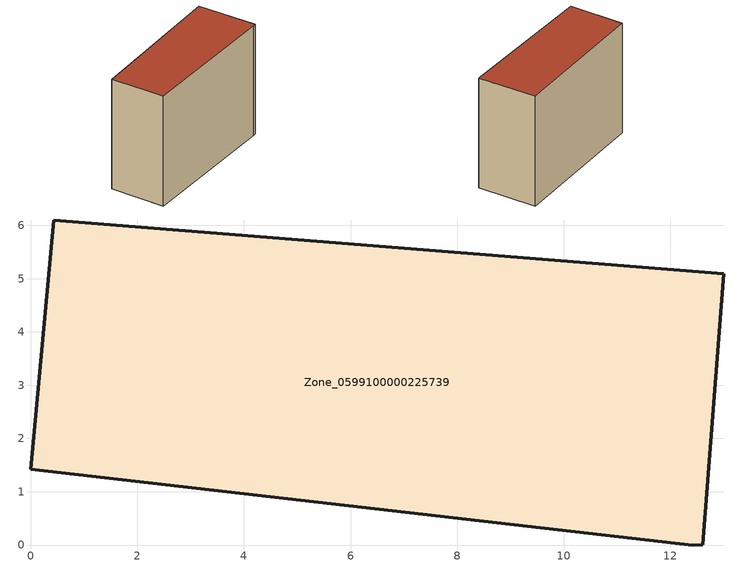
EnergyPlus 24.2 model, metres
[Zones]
Zone_0599100000225739
 floor ground (C_G): 12.61,0.01 12.42,0 0,1.42 0.43,6.1 13,5.09 z2.45
 wall outside (C_F): 12.42,0 12.61,0.01 13,5.09 0.43,6.1 0,1.42 12.42,0 z2.45:12.38
 roof outside (C_R): 13,5.09 0.43,6.1 0,1.42 12.42,0 12.61,0.01 z12.38
[BUILDING]
Pand.0599100000225739: North Axis=0; Terrain=City; Loads Convergence Tolerance Value=0.04; Temperature Convergence Tolerance Value=0.4; Solar Distribution=FullExterior; Maximum Number of Warmup Days=25; Minimum Number of Warmup Days=1
[Site:Location]
Rotterdam.The.Hague.AP_ZH_NLD Design_Conditions: Latitude=51.96; Longitude=4.45; Time Zone=1; Elevation=-4.5
[SITE:GROUNDTEMPERATURE:BUILDINGSURFACE]
18, 18, 18, 18, 18, 18, 18, 18, 18, 18, 18, 18
[MATERIAL] Thermal Absorptance=0.9; Solar Absorptance=0.7; Visible Absorptance=0.7
Name | Roughness | Thickness | Conductivity | Density | Specific Heat
G.TI.1946 | MediumSmooth | 0.15 | 1 | 540 | 1210
F.TI.1946 | Rough | 0.3 | 0.857143 | 1920 | 840
R.TI.1946 | MediumRough | 0.2 | 0.1 | 1500 | 1000
[CONSTRUCTION]
C_G: G.TI.1946
C_F: F.TI.1946
C_R: R.TI.1946
[ZONE]
Zone_0599100000225739: Type=1; Multiplier=1; Ceiling Height=Autocalculate; Volume=Autocalculate; Floor Area=autocalculate; Part of Total Floor Area=Yes
[ZONEINFILTRATION:DESIGNFLOWRATE]
Infil_Zone_0599100000225739: Zone or ZoneList or Space or SpaceList=Zone_0599100000225739; Schedule=AlwaysOn; Design Flow Rate Calculation Method=Flow/Area; Flow Rate per Floor Area=0.003; Constant Term Coefficient=1; Temperature Term Coefficient=0; Velocity Term Coefficient=0; Velocity Squared Term Coefficient=0
[HVACTEMPLATE:ZONE:IDEALLOADSAIRSYSTEM]
Zone_0599100000225739: Maximum Heating Supply Air Temperature=50; Minimum Cooling Supply Air Temperature=13; Maximum Heating Supply Air Humidity Ratio=0.0156; Minimum Cooling Supply Air Humidity Ratio=0.0077; Heating Limit=NoLimit; Cooling Limit=NoLimit; Dehumidification Control Type=ConstantSensibleHeatRatio; Cooling Sensible Heat Ratio=0.7; Dehumidification Setpoint=60; Humidification Control Type=None; Humidification Setpoint=30; Outdoor Air Method=None; Outdoor Air Flow Rate per Person=0.00944; Outdoor Air Flow Rate per Zone Floor Area=0; Outdoor Air Flow Rate per Zone=0; Demand Controlled Ventilation Type=None; Outdoor Air Economizer Type=NoEconomizer; Heat Recovery Type=None; Sensible Heat Recovery Effectiveness=0.7; Latent Heat Recovery Effectiveness=0.65
[ZONECONTROL:THERMOSTAT]
ThermostatControl_Zone_0599100000225739: Zone or ZoneList=Zone_0599100000225739; Control Type Schedule=DualSetpointControlType; Control 1=Thermostat_Zone_0599100000225739; Temperature Difference Between Cutout And Setpoint=0
[THERMOSTATSETPOINT:DUALSETPOINT]
Thermostat_Zone_0599100000225739: Heating Setpoint Temperature Schedule=HeatingSetpoint_Zone_0599100000225739; Cooling Setpoint Temperature Schedule=CoolingSetpoint_Zone_0599100000225739
[SCHEDULE:COMPACT]
HeatingSetpoint_Zone_0599100000225739: Through: 12/31, For: AllDays, Until: 24:00, 21
CoolingSetpoint_Zone_0599100000225739: Through: 12/31, For: AllDays, Until: 24:00, 24
DualSetpointControlType: Through: 12/31, For: AllDays, Until: 24:00, 4
AlwaysOn: Through: 12/31, For: AllDays, Until: 24:00, 1
